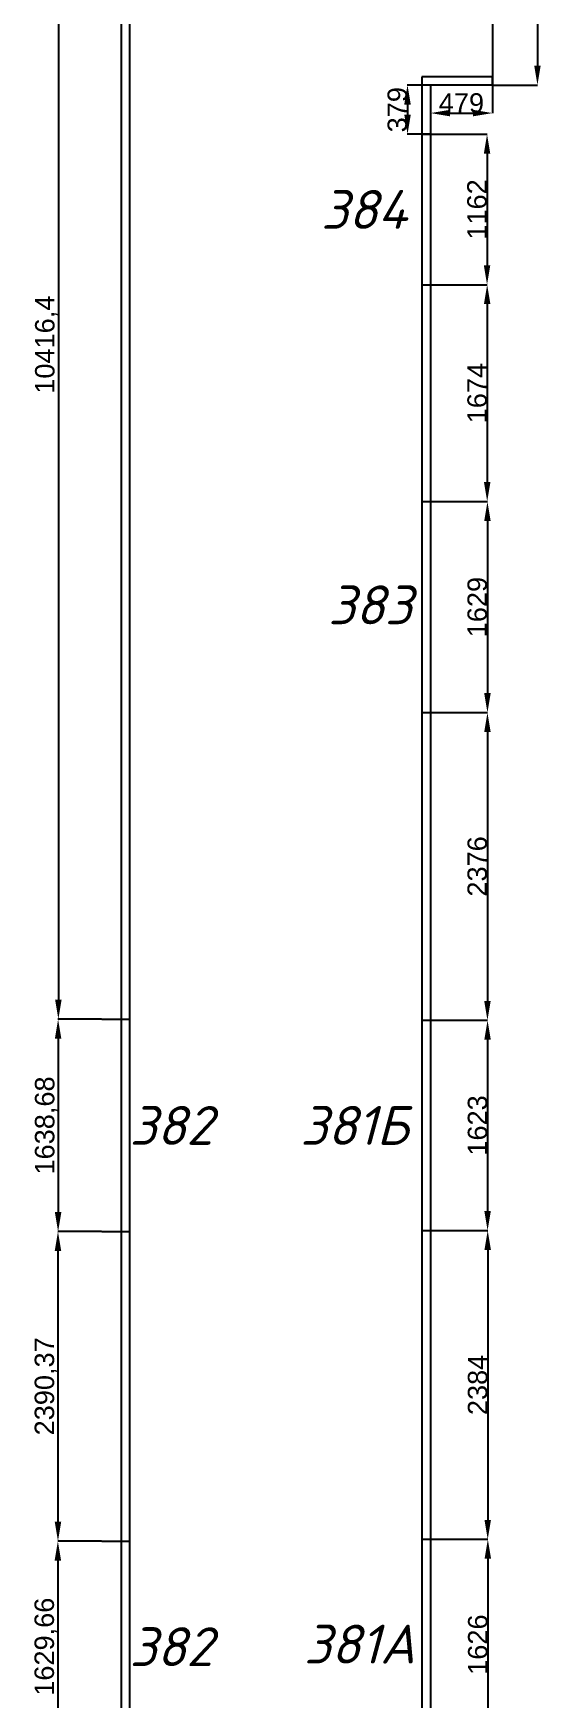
# Model space of a CAD drawing. Header units: millimetres. Extents: x 137411 to 273116, y -37 to 79573.
# Drawn here: x 234425 to 238341, y 44009 to 56866 of the extents above; entities that cross this region are included whole.
import ezdxf
from ezdxf.enums import TextEntityAlignment as Align

# ---------------------------------------------------------------- set-up
doc = ezdxf.new("R2010")
doc.units = ezdxf.units.MM
doc.header["$LTSCALE"] = 0.001
doc.styles.add('GOST', font='ISOCPEUI.TTF')
doc.styles.get("Standard").update_dxf_attribs({"font": 'Arial.ttf'})
doc.dimstyles.new('Copy of ISO-25', dxfattribs={"dimtxt": 150, "dimasz": 150, "dimexe": 1.25, "dimexo": 0.625, "dimtad": 1, "dimtoh": 1, "dimtxsty": 'Standard', "dimcen": 2.5, "dimadec": 0, "dimazin": 0, "dimtfac": 1, "dimtmove": 0, "dimatfit": 3, "dimfxl": 1, "dimarcsym": 0})

# ---------------------------------------------------------------- blocks, each defined once
blk = doc.blocks.new('*D181')
at = {"color": 0, "lineweight": -2, "transparency": 16777216}
for p, q in [((237969, 58136), (238317, 58136)), ((238316, 57986), (238316, 56616)), ((237969, 56466), (238317, 56466))]:
    blk.add_line(p, q, dxfattribs=at)
at = {"color": 0, "transparency": 16777216}
for points in [[(238291, 57986), (238341, 57986), (238316, 58136)], [(238291, 56616), (238341, 56616), (238316, 56466)]]:
    blk.add_solid(points, dxfattribs=at)
at = {"layer": 'Defpoints', "color": 0, "transparency": 16777216}
for p in [(237969, 58136), (237969, 56466), (238316, 56466)]:
    blk.add_point(p, dxfattribs=at)
at = {"color": 0, "transparency": 16777216, "insert": (238239, 57301), "char_height": 150, "attachment_point": 5, "rotation": 90}
blk.add_mtext('1670', dxfattribs=at)
blk = doc.blocks.new('*D182')
at = {"color": 0, "lineweight": -2, "transparency": 16777216}
for p, q in [((237489, 56466), (237311, 56466)), ((237313, 56316), (237313, 56237)), ((237489, 56087), (237311, 56087))]:
    blk.add_line(p, q, dxfattribs=at)
at = {"color": 0, "transparency": 16777216}
for points in [[(237288, 56316), (237338, 56316), (237313, 56466)], [(237288, 56237), (237338, 56237), (237313, 56087)]]:
    blk.add_solid(points, dxfattribs=at)
at = {"layer": 'Defpoints', "color": 0, "transparency": 16777216}
for p in [(237490, 56466), (237313, 56087), (237490, 56087)]:
    blk.add_point(p, dxfattribs=at)
at = {"color": 0, "transparency": 16777216, "insert": (237235, 56276), "char_height": 150, "attachment_point": 5, "rotation": 90}
blk.add_mtext('379', dxfattribs=at)
blk = doc.blocks.new('*D183')
at = {"color": 0, "lineweight": -2, "transparency": 16777216}
for p, q in [((237490, 56465), (237490, 56249)), ((237969, 56465), (237969, 56249)), ((237640, 56250), (237819, 56250))]:
    blk.add_line(p, q, dxfattribs=at)
at = {"color": 0, "transparency": 16777216}
for points in [[(237640, 56275), (237640, 56225), (237490, 56250)], [(237819, 56275), (237819, 56225), (237969, 56250)]]:
    blk.add_solid(points, dxfattribs=at)
at = {"layer": 'Defpoints', "color": 0, "transparency": 16777216}
for p in [(237490, 56466), (237969, 56466), (237969, 56250)]:
    blk.add_point(p, dxfattribs=at)
at = {"color": 0, "transparency": 16777216, "insert": (237729, 56327), "char_height": 150, "attachment_point": 5}
blk.add_mtext('479', dxfattribs=at)
blk = doc.blocks.new('*D184')
at = {"color": 0, "lineweight": -2, "transparency": 16777216}
for p, q in [((237640, 56087), (237928, 56087)), ((237927, 55937), (237927, 55075)), ((237640, 54925), (237928, 54925))]:
    blk.add_line(p, q, dxfattribs=at)
at = {"color": 0, "transparency": 16777216}
for points in [[(237902, 55937), (237952, 55937), (237927, 56087)], [(237902, 55075), (237952, 55075), (237927, 54925)]]:
    blk.add_solid(points, dxfattribs=at)
at = {"layer": 'Defpoints', "color": 0, "transparency": 16777216}
for p in [(237640, 56087), (237640, 54925), (237927, 54925)]:
    blk.add_point(p, dxfattribs=at)
at = {"color": 0, "transparency": 16777216, "insert": (237850, 55506), "char_height": 150, "attachment_point": 5, "rotation": 90}
blk.add_mtext('1162', dxfattribs=at)
blk = doc.blocks.new('*D185')
at = {"color": 0, "lineweight": -2, "transparency": 16777216}
for p, q in [((237928, 54925), (237927, 54925)), ((237928, 54775), (237928, 53401)), ((237640, 53251), (237930, 53251))]:
    blk.add_line(p, q, dxfattribs=at)
at = {"color": 0, "transparency": 16777216}
for points in [[(237903, 54775), (237953, 54775), (237928, 54925)], [(237903, 53401), (237953, 53401), (237928, 53251)]]:
    blk.add_solid(points, dxfattribs=at)
at = {"layer": 'Defpoints', "color": 0, "transparency": 16777216}
for p in [(237928, 54925), (237640, 53251), (237928, 53251)]:
    blk.add_point(p, dxfattribs=at)
at = {"color": 0, "transparency": 16777216, "insert": (237851, 54088), "char_height": 150, "attachment_point": 5, "rotation": 90}
blk.add_mtext('1674', dxfattribs=at)
blk = doc.blocks.new('*D186')
at = {"color": 0, "lineweight": -2, "transparency": 16777216}
for p, q in [((237929, 53251), (237928, 53251)), ((237930, 53101), (237930, 51772)), ((237640, 51622), (237931, 51622))]:
    blk.add_line(p, q, dxfattribs=at)
at = {"color": 0, "transparency": 16777216}
for points in [[(237905, 53101), (237955, 53101), (237930, 53251)], [(237905, 51772), (237955, 51772), (237930, 51622)]]:
    blk.add_solid(points, dxfattribs=at)
at = {"layer": 'Defpoints', "color": 0, "transparency": 16777216}
for p in [(237930, 53251), (237640, 51622), (237930, 51622)]:
    blk.add_point(p, dxfattribs=at)
at = {"color": 0, "transparency": 16777216, "insert": (237852, 52436), "char_height": 150, "attachment_point": 5, "rotation": 90}
blk.add_mtext('1629', dxfattribs=at)
blk = doc.blocks.new('*D187')
at = {"color": 0, "lineweight": -2, "transparency": 16777216}
for p, q in [((237929, 51622), (237928, 51622)), ((237930, 51472), (237930, 49396)), ((237640, 49246), (237931, 49246))]:
    blk.add_line(p, q, dxfattribs=at)
at = {"color": 0, "transparency": 16777216}
for points in [[(237905, 51472), (237955, 51472), (237930, 51622)], [(237905, 49396), (237955, 49396), (237930, 49246)]]:
    blk.add_solid(points, dxfattribs=at)
at = {"layer": 'Defpoints', "color": 0, "transparency": 16777216}
for p in [(237930, 51622), (237640, 49246), (237930, 49246)]:
    blk.add_point(p, dxfattribs=at)
at = {"color": 0, "transparency": 16777216, "insert": (237852, 50434), "char_height": 150, "attachment_point": 5, "rotation": 90}
blk.add_mtext('2376', dxfattribs=at)
blk = doc.blocks.new('*D188')
at = {"color": 0, "lineweight": -2, "transparency": 16777216}
for p, q in [((237930, 49246), (237930, 49246)), ((237931, 49096), (237931, 47773)), ((237640, 47623), (237932, 47623))]:
    blk.add_line(p, q, dxfattribs=at)
at = {"color": 0, "transparency": 16777216}
for points in [[(237906, 49096), (237956, 49096), (237931, 49246)], [(237906, 47773), (237956, 47773), (237931, 47623)]]:
    blk.add_solid(points, dxfattribs=at)
at = {"layer": 'Defpoints', "color": 0, "transparency": 16777216}
for p in [(237931, 49246), (237640, 47623), (237931, 47623)]:
    blk.add_point(p, dxfattribs=at)
at = {"color": 0, "transparency": 16777216, "insert": (237854, 48434), "char_height": 150, "attachment_point": 5, "rotation": 90}
blk.add_mtext('1623', dxfattribs=at)
blk = doc.blocks.new('*D189')
at = {"color": 0, "lineweight": -2, "transparency": 16777216}
for p, q in [((237932, 47623), (237933, 47623)), ((237932, 47473), (237932, 45389)), ((237640, 45239), (237933, 45239))]:
    blk.add_line(p, q, dxfattribs=at)
at = {"color": 0, "transparency": 16777216}
for points in [[(237907, 47473), (237957, 47473), (237932, 47623)], [(237907, 45389), (237957, 45389), (237932, 45239)]]:
    blk.add_solid(points, dxfattribs=at)
at = {"layer": 'Defpoints', "color": 0, "transparency": 16777216}
for p in [(237931, 47623), (237640, 45239), (237932, 45239)]:
    blk.add_point(p, dxfattribs=at)
at = {"color": 0, "transparency": 16777216, "insert": (237855, 46431), "char_height": 150, "attachment_point": 5, "rotation": 90}
blk.add_mtext('2384', dxfattribs=at)
blk = doc.blocks.new('*D190')
at = {"color": 0, "lineweight": -2, "transparency": 16777216}
for p, q in [((237933, 45239), (237932, 45239)), ((237933, 45089), (237933, 43763)), ((237640, 43613), (237935, 43613))]:
    blk.add_line(p, q, dxfattribs=at)
at = {"color": 0, "transparency": 16777216}
for points in [[(237908, 45089), (237958, 45089), (237933, 45239)], [(237908, 43763), (237958, 43763), (237933, 43613)]]:
    blk.add_solid(points, dxfattribs=at)
at = {"layer": 'Defpoints', "color": 0, "transparency": 16777216}
for p in [(237933, 45239), (237640, 43613), (237933, 43613)]:
    blk.add_point(p, dxfattribs=at)
at = {"color": 0, "transparency": 16777216, "insert": (237856, 44426), "char_height": 150, "attachment_point": 5, "rotation": 90}
blk.add_mtext('1626', dxfattribs=at)
blk = doc.blocks.new('*D197')
at = {"color": 0, "lineweight": -2, "transparency": 16777216}
for p, q in [((234617, 59670), (234616, 59670)), ((234618, 59520), (234618, 49404)), ((234952, 49254), (234616, 49254))]:
    blk.add_line(p, q, dxfattribs=at)
at = {"color": 0, "transparency": 16777216}
for points in [[(234593, 59520), (234643, 59520), (234618, 59670)], [(234593, 49404), (234643, 49404), (234618, 49254)]]:
    blk.add_solid(points, dxfattribs=at)
at = {"layer": 'Defpoints', "color": 0, "transparency": 16777216}
for p in [(234618, 59670), (234618, 49254), (234952, 49254)]:
    blk.add_point(p, dxfattribs=at)
at = {"color": 0, "transparency": 16777216, "insert": (234527, 54462), "char_height": 150, "attachment_point": 5, "rotation": 90}
blk.add_mtext('10416,4', dxfattribs=at)
blk = doc.blocks.new('*D198')
at = {"color": 0, "lineweight": -2, "transparency": 16777216}
for p, q in [((234616, 49254), (234615, 49254)), ((234616, 49104), (234616, 47765)), ((234952, 47615), (234615, 47615))]:
    blk.add_line(p, q, dxfattribs=at)
at = {"color": 0, "transparency": 16777216}
for points in [[(234591, 49104), (234641, 49104), (234616, 49254)], [(234591, 47765), (234641, 47765), (234616, 47615)]]:
    blk.add_solid(points, dxfattribs=at)
at = {"layer": 'Defpoints', "color": 0, "transparency": 16777216}
for p in [(234616, 49254), (234616, 47615), (234952, 47615)]:
    blk.add_point(p, dxfattribs=at)
at = {"color": 0, "transparency": 16777216, "insert": (234526, 48434), "char_height": 150, "attachment_point": 5, "rotation": 90}
blk.add_mtext('1638,68', dxfattribs=at)
blk = doc.blocks.new('*D199')
at = {"color": 0, "lineweight": -2, "transparency": 16777216}
for p, q in [((234616, 47615), (234614, 47615)), ((234615, 47465), (234615, 45375)), ((234952, 45225), (234614, 45225))]:
    blk.add_line(p, q, dxfattribs=at)
at = {"color": 0, "transparency": 16777216}
for points in [[(234590, 47465), (234640, 47465), (234615, 47615)], [(234590, 45375), (234640, 45375), (234615, 45225)]]:
    blk.add_solid(points, dxfattribs=at)
at = {"layer": 'Defpoints', "color": 0, "transparency": 16777216}
for p in [(234616, 47615), (234615, 45225), (234952, 45225)]:
    blk.add_point(p, dxfattribs=at)
at = {"color": 0, "transparency": 16777216, "insert": (234524, 46420), "char_height": 150, "attachment_point": 5, "rotation": 90}
blk.add_mtext('2390,37', dxfattribs=at)
blk = doc.blocks.new('*D200')
at = {"color": 0, "lineweight": -2, "transparency": 16777216}
for p, q in [((234613, 45225), (234613, 45225)), ((234614, 45075), (234614, 43745)), ((234952, 43595), (234613, 43595))]:
    blk.add_line(p, q, dxfattribs=at)
at = {"color": 0, "transparency": 16777216}
for points in [[(234589, 45075), (234639, 45075), (234614, 45225)], [(234589, 43745), (234639, 43745), (234614, 43595)]]:
    blk.add_solid(points, dxfattribs=at)
at = {"layer": 'Defpoints', "color": 0, "transparency": 16777216}
for p in [(234614, 45225), (234614, 43595), (234952, 43595)]:
    blk.add_point(p, dxfattribs=at)
at = {"color": 0, "transparency": 16777216, "insert": (234523, 44410), "char_height": 150, "attachment_point": 5, "rotation": 90}
blk.add_mtext('1629,66', dxfattribs=at)

msp = doc.modelspace()

# ---------------------------------------------------------------- linework, layer by layer
at = {"color": 5}
for p, q in [((235102.617, 59670.118), (235102.617, 49253.72)), ((235167.617, 59670.118), (235167.617, 49253.72)), ((237489.617, 56530.897), (237424.617, 56530.897)), ((237424.617, 56530.897), (237424.617, 56086.897)), ((237968.617, 56530.897), (237489.617, 56530.897)), ((237968.617, 56465.897), (237489.617, 56465.897)), ((237489.617, 56465.897), (237489.617, 56086.897)), ((237424.617, 54924.897), (237424.617, 53250.897)), ((237489.617, 54924.897), (237489.617, 53250.897)), ((237424.617, 51621.897), (237424.617, 49245.897)), ((237489.617, 51621.897), (237489.617, 49245.897)), ((235102.617, 47615.039), (235102.617, 45224.669)), ((235167.617, 47615.039), (235167.617, 45224.669)), ((237424.617, 47622.897), (237424.617, 45238.897)), ((237489.617, 47622.897), (237489.617, 45238.897))]:
    msp.add_line(p, q, dxfattribs=at)
at = {"color": 1}
for p, q in [((237968.617, 58135.897), (237968.617, 56465.897)), ((237968.617, 56465.897), (237968.617, 56530.897)), ((237424.617, 56086.897), (237639.617, 56086.897)), ((237424.617, 56086.897), (237424.617, 54924.897)), ((237489.617, 56086.897), (237489.617, 54924.897)), ((237424.617, 54924.897), (237639.617, 54924.897)), ((237424.617, 53250.897), (237639.617, 53250.897)), ((237424.617, 53250.897), (237424.617, 51621.897)), ((237489.617, 53250.897), (237489.617, 51621.897)), ((237424.617, 51621.897), (237639.617, 51621.897)), ((234952.279, 49253.72), (235167.617, 49253.72)), ((235102.617, 49253.72), (235102.617, 47615.039)), ((235167.617, 49253.72), (235167.617, 47615.039)), ((237424.617, 49245.897), (237639.617, 49245.897)), ((237424.617, 49245.897), (237424.617, 47622.897)), ((237489.617, 49245.897), (237489.617, 47622.897)), ((234952.279, 47615.039), (235167.617, 47615.039)), ((237424.617, 47622.897), (237639.617, 47622.897)), ((234952.279, 45224.669), (235167.617, 45224.669)), ((235102.617, 45224.669), (235102.617, 43595.009)), ((235167.617, 45224.669), (235167.617, 43595.009)), ((237424.617, 45238.897), (237639.617, 45238.897)), ((237424.617, 45238.897), (237424.617, 43612.897)), ((237489.617, 45238.897), (237489.617, 43612.897))]:
    msp.add_line(p, q, dxfattribs=at)

# ---------------------------------------------------------------- texts
at = {"style": 'GOST'}
for s, p in [('384', (237309.285, 55505.897)), ('383', (237349.232, 52453.03)), ('381Б', (237319.211, 48434.397)), ('381А', (237371.132, 44430.057))]:
    msp.add_text(s, height=300, dxfattribs=at).set_placement(p, align=Align.MIDDLE_RIGHT)
for p in [(235167.617, 48434.379), (235167.617, 44409.839)]:
    msp.add_text('382', height=300, dxfattribs=at).set_placement(p, align=Align.MIDDLE_LEFT)

# ---------------------------------------------------------------- dimensions: what is measured, and where the dimension line sits
for base, p1, p2, picture, middle in [((234617.579, 49253.72), (234617.579, 59670.118), (234952.279, 49253.72), '*D197', (234526.811, 54461.919)), ((238315.973, 56465.897), (237968.617, 58135.897), (237968.617, 56465.897), '*D181', (238238.762, 57300.897)), ((237312.651, 56086.897), (237489.617, 56465.897), (237489.617, 56086.897), '*D182', (237235.389, 56276.397)), ((237927.151, 54924.897), (237639.617, 56086.897), (237639.617, 54924.897), '*D184', (237849.94, 55505.897)), ((237928.401, 53250.897), (237928.401, 54924.897), (237639.617, 53250.897), '*D185', (237851.19, 54087.897)), ((237929.651, 51621.897), (237929.651, 53250.897), (237639.617, 51621.897), '*D186', (237852.44, 52436.397)), ((237929.651, 49245.897), (237929.651, 51621.897), (237639.617, 49245.897), '*D187', (237852.388, 50433.897)), ((234616.329, 47615.039), (234616.329, 49253.72), (234952.279, 47615.039), '*D198', (234525.561, 48434.379)), ((237930.901, 47622.897), (237930.901, 49245.897), (237639.617, 47622.897), '*D188', (237853.638, 48434.397)), ((234615.079, 45224.669), (234616.329, 47615.039), (234952.279, 45224.669), '*D199', (234524.311, 46419.854)), ((237932.151, 45238.897), (237930.901, 47622.897), (237639.617, 45238.897), '*D189', (237854.888, 46430.897)), ((234613.829, 43595.009), (234613.829, 45224.669), (234952.279, 43595.009), '*D200', (234523.061, 44409.839)), ((237933.401, 43612.897), (237933.401, 45238.897), (237639.617, 43612.897), '*D190', (237856.19, 44425.897))]:
    dim = msp.add_linear_dim(base=base, p1=p1, p2=p2, angle=90, dimstyle='Copy of ISO-25')
    dim.commit()
    dim.dimension.update_dxf_attribs({"geometry": picture, "text_midpoint": middle})
dim = msp.add_linear_dim(base=(237968.617, 56250.209), p1=(237489.617, 56465.897), p2=(237968.617, 56465.897), dimstyle='Copy of ISO-25')
dim.commit()
dim.dimension.update_dxf_attribs({"geometry": '*D183', "text_midpoint": (237729.117, 56327.419)})

doc.saveas('drawing.dxf')
